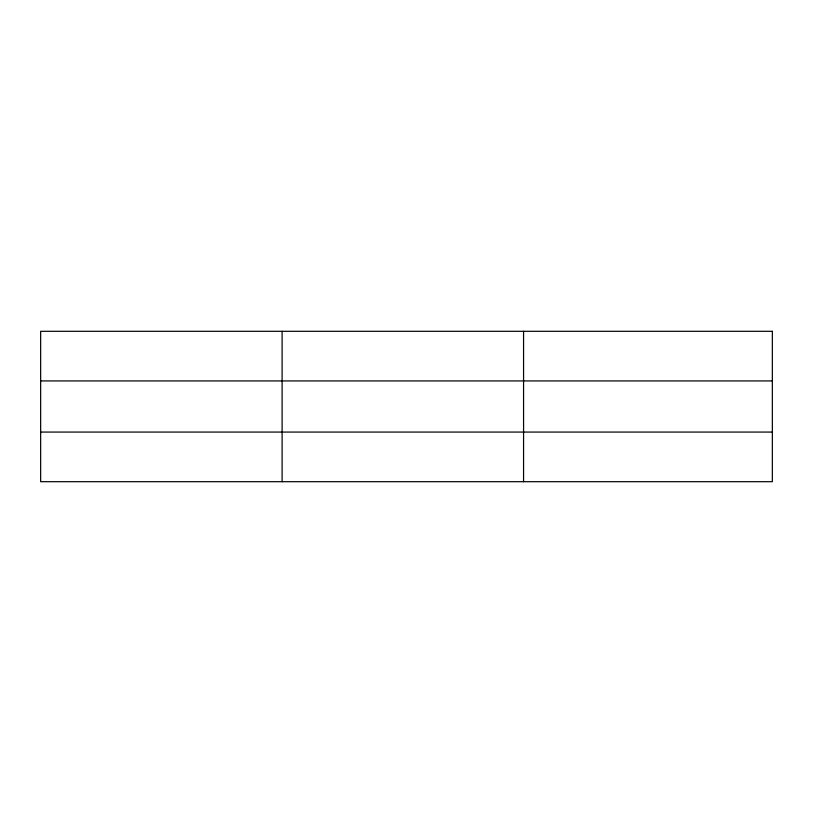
<?xml version="1.0" encoding="UTF-8"?>
<svg xmlns="http://www.w3.org/2000/svg" width="813" height="813" viewBox="0 0 813 813"><rect width="100%" height="100%" fill="white"/><g stroke="black" fill="none" stroke-linecap="round" stroke-linejoin="round"><path stroke-width="1.22" d="M282.111 331.308L282.111 481.692M523.572 331.308L523.572 481.692M40.65 380.931L772.35 380.931M40.65 432.069L772.35 432.069M772.35 331.308L772.35 481.692L40.65 481.692L40.65 331.308L772.35 331.308"/></g></svg>
